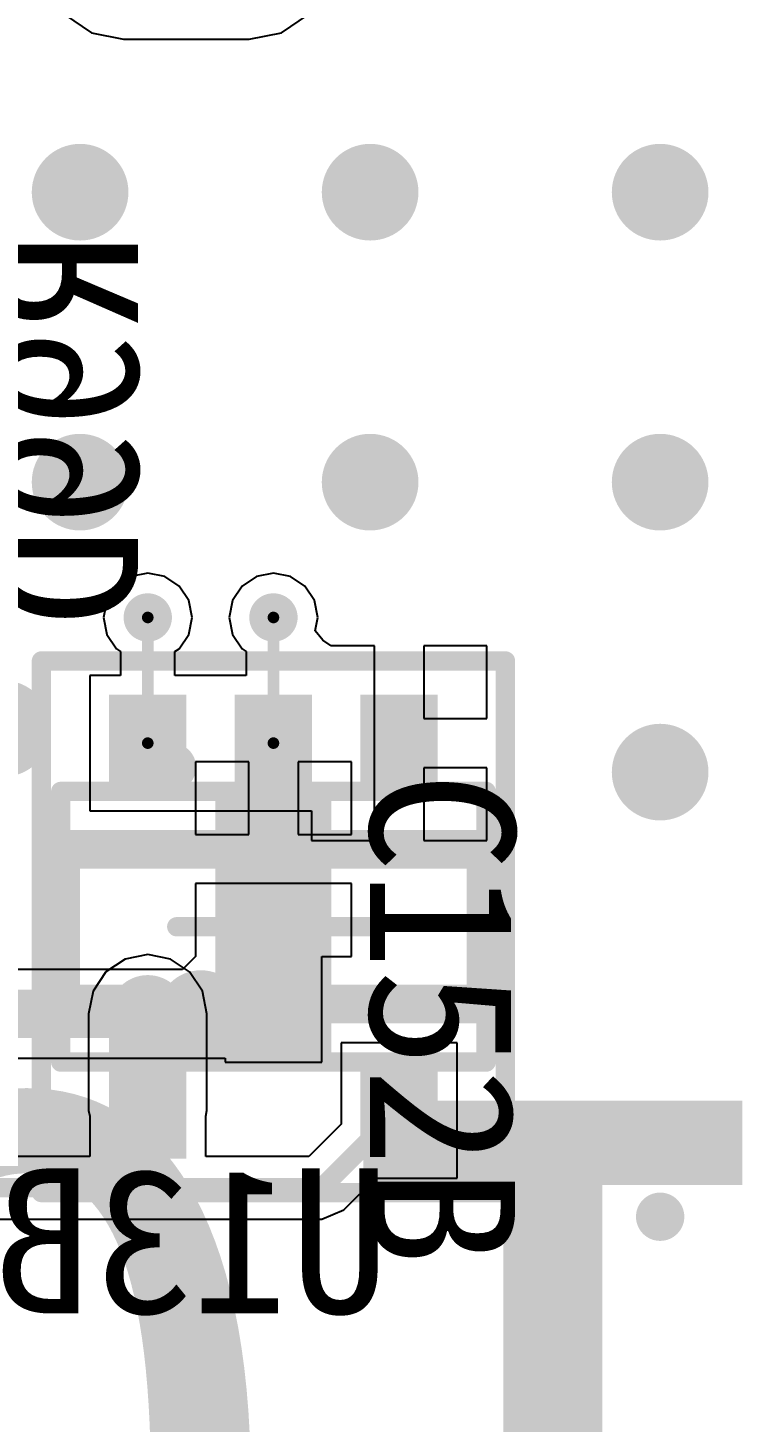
# Model space of a CAD drawing. Header units: millimetres. Extents: x 15 to 120, y 22 to 104.
# Drawn here: x 100.23 to 103.89, y 74.64 to 81.85 of the extents above; entities that cross this region are included whole.
import ezdxf

# ---------------------------------------------------------------- set-up
doc = ezdxf.new("R2010")
doc.units = ezdxf.units.MM
for name, color, linetype in [('BottomLayer', 5, 'Continuous'), ('BottomOverlay', 54, 'Continuous'), ('BottomPaste', 16, 'Continuous'), ('BottomSolder', 6, 'Continuous'), ('Mechanical13', 56, 'Continuous'), ('Mechanical15', 56, 'Continuous'), ('MultiLayer', 9, 'Continuous'), ('TopLayer', 1, 'Continuous'), ('TopOverlay', 2, 'Continuous'), ('TopPaste', 8, 'Continuous'), ('TopSolder', 216, 'Continuous')]:
    doc.layers.add(name, color=color, linetype=linetype)

msp = doc.modelspace()

# ---------------------------------------------------------------- linework, layer by layer
at = {"layer": 'BottomLayer'}
for p, q in [((100.4185952, 81.91859409999999), (100.55917404, 81.82465982)), ((101.54082816, 81.82465982), (101.681407, 81.91859409999999)), ((100.55917404, 81.82465982), (100.72500048, 81.79167538)), ((100.72500048, 81.79167538), (101.37500172, 81.79167538)), ((101.37500172, 81.79167538), (101.54082816, 81.82465982)), ((100.76221148, 79.01194256), (100.68778694, 78.96221444)), ((100.8500015, 79.02940506), (100.76221148, 79.01194256)), ((100.93779152, 79.01194256), (100.8500015, 79.02940506)), ((101.01221606, 78.96221444), (100.93779152, 79.01194256)), ((101.41221018, 79.01194256), (101.33778564, 78.96221444)), ((101.5000002, 79.02940506), (101.41221018, 79.01194256)), ((101.58779022, 79.01194256), (101.5000002, 79.02940506)), ((101.66221476, 78.96221444), (101.58779022, 79.01194256)), ((100.68778694, 78.96221444), (100.63805882, 78.8877899)), ((101.06194418, 78.8877899), (101.01221606, 78.96221444)), ((101.33778564, 78.96221444), (101.28805752, 78.8877899)), ((101.71194288, 78.8877899), (101.66221476, 78.96221444)), ((100.63805882, 78.8877899), (100.62059632, 78.79999988)), ((101.07940668, 78.79999988), (101.06194418, 78.8877899)), ((101.28805752, 78.8877899), (101.27059502, 78.79999988)), ((101.72940538, 78.79999988), (101.71194288, 78.8877899)), ((100.62059632, 78.79999988), (100.63805882, 78.71220986)), ((101.06194418, 78.71220986), (101.07940668, 78.79999988)), ((101.27059502, 78.79999988), (101.28805752, 78.71220986)), ((101.71574018, 78.73130304), (101.72940538, 78.79999988)), ((100.63805882, 78.71220986), (100.68778694, 78.63778531999999)), ((101.01221606, 78.63778531999999), (101.06194418, 78.71220986)), ((101.28805752, 78.71220986), (101.33778564, 78.63778531999999)), ((101.7550416, 78.68341387999999), (101.71574018, 78.73130304)), ((100.68778694, 78.63778531999999), (100.70929058, 78.62341654)), ((100.70929058, 78.62341654), (100.70929058, 78.50000048)), ((100.99071242, 78.62341654), (101.01221606, 78.63778531999999)), ((100.99071242, 78.50000048), (100.99071242, 78.62341654)), ((101.33778564, 78.63778531999999), (101.35928928, 78.62341654)), ((101.35928928, 78.62341654), (101.35928928, 78.50000048)), ((101.79906234, 78.65400068), (101.7550416, 78.68341387999999)), ((102.02300144, 78.65400068), (101.79906234, 78.65400068)), ((102.02300144, 78.15000117999999), (102.02300144, 78.65400068)), ((102.60400104, 78.65400068), (102.27700144, 78.65400068)), ((102.27700144, 78.65400068), (102.27700144, 78.27700118)), ((102.60400104, 78.27700118), (102.60400104, 78.65400068)), ((100.70929058, 78.50000048), (100.55000464, 78.50000048)), ((100.55000464, 78.50000048), (100.55000464, 77.80000188)), ((101.1292872, 78.50000048), (100.99071242, 78.50000048)), ((101.12928974, 78.50000048), (101.1292872, 78.50000302)), ((101.1292872, 78.50000302), (101.1292872, 78.50000048)), ((101.15000344, 78.50000302), (101.12928974, 78.50000048)), ((101.17500212, 78.50000302), (101.15000344, 78.50000302)), ((101.2000008, 78.50000302), (101.17500212, 78.50000302)), ((101.2207145, 78.50000048), (101.2000008, 78.50000302)), ((101.22071704, 78.50000302), (101.2207145, 78.50000048)), ((101.22071958, 78.50000048), (101.22071704, 78.50000302)), ((101.35928928, 78.50000048), (101.22071958, 78.50000048)), ((102.27700144, 78.27700118), (102.60400104, 78.27700118)), ((102.02300144, 77.64600168), (102.02300144, 78.15000117999999)), ((102.60400104, 78.02300118), (102.27700144, 78.02300118)), ((102.27700144, 78.02300118), (102.27700144, 77.64600168)), ((102.60400104, 77.64600168), (102.60400104, 78.02300118)), ((100.55000464, 77.80000188), (101.12928466, 77.80000188)), ((101.12928466, 77.80000188), (101.1292872, 77.79999934)), ((101.1292872, 77.79999934), (101.12928974, 77.80000188)), ((101.12928974, 77.80000188), (101.15000344, 77.79999934)), ((101.15000344, 77.79999934), (101.17500212, 77.79999934)), ((101.17500212, 77.79999934), (101.2000008, 77.79999934)), ((101.2000008, 77.79999934), (101.2207145, 77.80000188)), ((101.2207145, 77.80000188), (101.22071704, 77.79999934)), ((101.22071704, 77.79999934), (101.22071704, 77.80000188)), ((101.22071704, 77.80000188), (101.69600184, 77.80000188)), ((101.69600184, 77.80000188), (101.69600184, 77.64600168)), ((101.69600184, 77.64600168), (102.02300144, 77.64600168)), ((102.27700144, 77.64600168), (102.60400104, 77.64600168)), ((100.73295068, 77.03259168), (100.63371542, 76.96628752)), ((100.85000404, 77.05587586), (100.73295068, 77.03259168)), ((100.9670574, 77.03259168), (100.85000404, 77.05587586)), ((101.06629266, 76.96628752), (100.9670574, 77.03259168)), ((100.63371542, 76.96628752), (100.56741126, 76.86705226)), ((101.13259682, 76.86705226), (101.06629266, 76.96628752)), ((100.56741126, 76.86705226), (100.54412708, 76.7499989)), ((101.155881, 76.7499989), (101.13259682, 76.86705226)), ((100.54412708, 76.7499989), (100.54412708, 76.24999989999999)), ((101.155881, 76.24999989999999), (101.155881, 76.7499989)), ((102.45000084, 76.5999992), (101.85000204, 76.5999992)), ((101.85000204, 76.5999992), (101.85000204, 76.17961142)), ((102.45000084, 75.9000006), (102.45000084, 76.5999992)), ((100.54412708, 76.24999989999999), (100.55000464, 76.22045208)), ((101.15000344, 76.22045208), (101.155881, 76.24999989999999)), ((100.55000464, 76.22045208), (100.55000464, 76.0123575)), ((101.15000344, 76.0123575), (101.15000344, 76.22045208)), ((101.85000204, 76.17961142), (101.68274812, 76.0123575)), ((100.55000464, 76.0123575), (99.70400176, 76.0123575)), ((101.68274812, 76.0123575), (101.15000344, 76.0123575)), ((101.86480516, 75.7351927), (102.02961306, 75.9000006)), ((102.02961306, 75.9000006), (102.45000084, 75.9000006)), ((101.7499997, 75.68763881999999), (101.86480516, 75.7351927)), ((99.54999902, 75.68763881999999), (101.7499997, 75.68763881999999))]:
    msp.add_line(p, q, dxfattribs=at)
for points, const_width in [([(100.3749707, 80.99997515999999, 1), (100.62496766, 80.99997515999999, 1)], 0.2499995), ([(101.87497024, 80.99997515999999, 1), (102.1249672, 80.99997515999999, 1)], 0.2499995), ([(103.37496978, 80.99997515999999, 1), (103.62496674, 80.99997515999999, 1)], 0.2499995), ([(100.3749707, 79.49997562, 1), (100.62496766, 79.49997562, 1)], 0.2499995), ([(101.87497024, 79.49997562, 1), (102.1249672, 79.49997562, 1)], 0.2499995), ([(103.37496978, 79.49997562, 1), (103.62496674, 79.49997562, 1)], 0.2499995), ([(100.78750226, 78.79999988, 1), (100.91250074, 78.79999988, 1)], 0.12499848), ([(101.43750096, 78.79999988, 1), (101.56249944, 78.79999988, 1)], 0.12499848), ([(100.8350028, 78.79999988, 1), (100.8650002, 78.79999988, 1)], 0.02999994), ([(101.4850015, 78.79999988, 1), (101.5149989, 78.79999988, 1)], 0.02999994), ([(102.16250078, 78.27500219999999, 1), (102.28749926, 78.27500219999999, 1)], 0.12499848), ([(103.37496978, 77.99997608, 1), (103.62496674, 77.99997608, 1)], 0.2499995), ([(100.8350028, 78.15000372, 1), (100.8650002, 78.15000372, 1)], 0.02999994), ([(100.8350028, 78.15000372, 1), (100.8650002, 78.15000372, 1)], 0.02999994), ([(100.83500534, 78.15000117999999, 1), (100.86500274, 78.15000117999999, 1)], 0.02999994), ([(101.4850015, 78.15000117999999, 1), (101.5149989, 78.15000117999999, 1)], 0.02999994), ([(102.16250078, 78.0250027, 1), (102.28749926, 78.0250027, 1)], 0.12499848), ([(100.75000424, 76.7499989, 1), (100.95000384, 76.7499989, 1)], 0.1999996), ([(100.78750226, 76.75000143999999, 1), (100.91250074, 76.75000143999999, 1)], 0.12499848), ([(100.81250094, 76.75000143999999, 1), (100.88750206, 76.75000143999999, 1)], 0.07499858), ([(100.81250348, 76.7499989, 1), (100.8875046, 76.7499989, 1)], 0.07499858), ([(100.75000424, 76.24999989999999, 1), (100.95000384, 76.24999989999999, 1)], 0.1999996), ([(102.12500276, 76.24999989999999, 1), (102.17500012, 76.24999989999999, 1)], 0.0499999), ([(101.72500102, 75.84999816, 1), (101.77499838, 75.84999816, 1)], 0.0499999), ([(101.72500102, 75.84999816, 1), (101.77499838, 75.84999816, 1)], 0.0499999), ([(103.43750204, 75.700001, 1), (103.56250052, 75.700001, 1)], 0.12499848)]:
    msp.add_lwpolyline(points, format="xyb", close=True, dxfattribs=dict(at, const_width=const_width))
for points, const_width in [([(100.8500015, 78.15000372), (100.8500015, 78.79999988)], 0.05999988), ([(101.5000002, 78.15000117999999), (101.5000002, 78.79999988)], 0.05999988), ([(100.8500015, 78.15000372), (100.85000404, 78.15000117999999)], 0.05999988), ([(100.85000404, 76.24999989999999), (100.85000404, 76.7499989)], 0.3999992), ([(100.8500015, 76.75000143999999), (100.85000404, 76.7499989)], 0.1499997), ([(101.7499997, 75.84999816), (102.15000144, 76.24999989999999)], 0.0999998), ([(99.29999952, 75.84999816), (101.7499997, 75.84999816)], 0.0999998)]:
    msp.add_lwpolyline(points, dxfattribs=dict(at, const_width=const_width))
for points in [[(101.05000364, 78.40000067999999), (100.65000444, 78.40000067999999), (101.05000364, 77.90000168), (100.65000444, 77.90000168)], [(101.6999998, 78.40000067999999), (101.3000006, 78.40000067999999), (101.6999998, 77.90000168), (101.3000006, 77.90000168)], [(102.35000104, 78.40000067999999), (101.95000184, 78.40000067999999), (102.35000104, 77.90000168), (101.95000184, 77.90000168)], [(101.05000364, 76.4999994), (100.65000444, 76.4999994), (101.05000364, 76.00000039999999), (100.65000444, 76.00000039999999)], [(102.35000104, 76.4999994), (101.95000184, 76.4999994), (102.35000104, 76.00000039999999), (101.95000184, 76.00000039999999)]]:
    msp.add_solid(points, dxfattribs=at)
at = {"layer": 'BottomOverlay'}
for points, const_width in [([(100.22499894, 78.22499975999999, 1), (99.9749969, 78.22499975999999, 1)], 0.2499995), ([(100.1624997, 78.22499975999999, 1), (100.28749818, 78.22499975999999, 1)], 0.12499848), ([(100.35001774, 77.59999719999999, 1), (100.45001754, 77.59999719999999, 1)], 0.0999998), ([(100.35001774, 77.59999719999999, 1), (100.45001754, 77.59999719999999, 1)], 0.0999998), ([(102.55001334, 77.59999719999999, 1), (102.65001314, 77.59999719999999, 1)], 0.0999998), ([(102.55001334, 77.59999719999999, 1), (102.65001314, 77.59999719999999, 1)], 0.0999998), ([(100.35001774, 76.7999988, 1), (100.45001754, 76.7999988, 1)], 0.0999998), ([(100.35001774, 76.7999988, 1), (100.45001754, 76.7999988, 1)], 0.0999998), ([(102.55001334, 76.7999988, 1), (102.65001314, 76.7999988, 1)], 0.0999998), ([(102.55001334, 76.7999988, 1), (102.65001314, 76.7999988, 1)], 0.0999998)]:
    msp.add_lwpolyline(points, format="xyb", close=True, dxfattribs=dict(at, const_width=const_width))
at = {"layer": 'BottomOverlay', "const_width": 0.1999996}
for points in [[(100.40001764, 76.7999988), (100.40001764, 77.59999719999999)], [(100.40001764, 77.59999719999999), (102.60001324, 77.59999719999999)], [(102.60001324, 76.7999988), (102.60001324, 77.59999719999999)], [(100.40001764, 76.7999988), (102.60001324, 76.7999988)]]:
    msp.add_lwpolyline(points, dxfattribs=at)
at = {"layer": 'BottomPaste'}
for points in [[(101.05000364, 78.40000067999999), (100.65000444, 78.40000067999999), (101.05000364, 77.90000168), (100.65000444, 77.90000168)], [(101.05000364, 78.40000067999999), (100.65000444, 78.40000067999999), (101.05000364, 77.90000168), (100.65000444, 77.90000168)], [(101.6999998, 78.40000067999999), (101.3000006, 78.40000067999999), (101.6999998, 77.90000168), (101.3000006, 77.90000168)], [(101.6999998, 78.40000067999999), (101.3000006, 78.40000067999999), (101.6999998, 77.90000168), (101.3000006, 77.90000168)], [(102.35000104, 78.40000067999999), (101.95000184, 78.40000067999999), (102.35000104, 77.90000168), (101.95000184, 77.90000168)], [(102.35000104, 78.40000067999999), (101.95000184, 78.40000067999999), (102.35000104, 77.90000168), (101.95000184, 77.90000168)], [(101.05000364, 76.4999994), (100.65000444, 76.4999994), (101.05000364, 76.00000039999999), (100.65000444, 76.00000039999999)], [(101.05000364, 76.4999994), (100.65000444, 76.4999994), (101.05000364, 76.00000039999999), (100.65000444, 76.00000039999999)], [(102.35000104, 76.4999994), (101.95000184, 76.4999994), (102.35000104, 76.00000039999999), (101.95000184, 76.00000039999999)], [(102.35000104, 76.4999994), (101.95000184, 76.4999994), (102.35000104, 76.00000039999999), (101.95000184, 76.00000039999999)]]:
    msp.add_solid(points, dxfattribs=at)
at = {"layer": 'BottomSolder'}
for points in [[(101.05000364, 78.40000067999999), (100.65000444, 78.40000067999999), (101.05000364, 77.90000168), (100.65000444, 77.90000168)], [(101.05000364, 78.40000067999999), (100.65000444, 78.40000067999999), (101.05000364, 77.90000168), (100.65000444, 77.90000168)], [(101.6999998, 78.40000067999999), (101.3000006, 78.40000067999999), (101.6999998, 77.90000168), (101.3000006, 77.90000168)], [(101.6999998, 78.40000067999999), (101.3000006, 78.40000067999999), (101.6999998, 77.90000168), (101.3000006, 77.90000168)], [(102.35000104, 78.40000067999999), (101.95000184, 78.40000067999999), (102.35000104, 77.90000168), (101.95000184, 77.90000168)], [(102.35000104, 78.40000067999999), (101.95000184, 78.40000067999999), (102.35000104, 77.90000168), (101.95000184, 77.90000168)], [(101.05000364, 76.4999994), (100.65000444, 76.4999994), (101.05000364, 76.00000039999999), (100.65000444, 76.00000039999999)], [(101.05000364, 76.4999994), (100.65000444, 76.4999994), (101.05000364, 76.00000039999999), (100.65000444, 76.00000039999999)], [(102.35000104, 76.4999994), (101.95000184, 76.4999994), (102.35000104, 76.00000039999999), (101.95000184, 76.00000039999999)], [(102.35000104, 76.4999994), (101.95000184, 76.4999994), (102.35000104, 76.00000039999999), (101.95000184, 76.00000039999999)]]:
    msp.add_solid(points, dxfattribs=at)
at = {"layer": 'Mechanical13', "const_width": 0.0999998}
for points in [[(100.40001764, 77.90002199999999), (102.60001324, 77.90002199999999)], [(100.40001764, 76.499974), (100.40001764, 77.90002199999999)], [(102.60001324, 76.499974), (102.60001324, 77.90002199999999)], [(101.33499672, 77.51500118), (101.6649986, 77.51500118)], [(101.33499672, 76.88500244), (101.33499672, 77.51500118)], [(101.6649986, 76.88500244), (101.6649986, 77.51500118)], [(101.33499672, 76.88500244), (101.6649986, 76.88500244)], [(100.40001764, 76.499974), (102.60001324, 76.499974)]]:
    msp.add_lwpolyline(points, dxfattribs=at)
at = {"layer": 'Mechanical13', "const_width": 0.0499999}
for points in [[(100.37501896, 77.90002199999999, 1), (100.42501632, 77.90002199999999, 1)], [(100.37501896, 77.90002199999999, 1), (100.42501632, 77.90002199999999, 1)], [(102.57501456, 77.90002199999999, 1), (102.62501192, 77.90002199999999, 1)], [(102.57501456, 77.90002199999999, 1), (102.62501192, 77.90002199999999, 1)], [(101.30999804, 77.51500118, 1), (101.3599954, 77.51500118, 1)], [(101.30999804, 77.51500118, 1), (101.3599954, 77.51500118, 1)], [(101.63999992, 77.51500118, 1), (101.68999728, 77.51500118, 1)], [(101.63999992, 77.51500118, 1), (101.68999728, 77.51500118, 1)], [(101.30999804, 76.88500244, 1), (101.3599954, 76.88500244, 1)], [(101.30999804, 76.88500244, 1), (101.3599954, 76.88500244, 1)], [(101.63999992, 76.88500244, 1), (101.68999728, 76.88500244, 1)], [(101.63999992, 76.88500244, 1), (101.68999728, 76.88500244, 1)], [(100.37501896, 76.499974, 1), (100.42501632, 76.499974, 1)], [(100.37501896, 76.499974, 1), (100.42501632, 76.499974, 1)], [(102.57501456, 76.499974, 1), (102.62501192, 76.499974, 1)], [(102.57501456, 76.499974, 1), (102.62501192, 76.499974, 1)]]:
    msp.add_lwpolyline(points, format="xyb", close=True, dxfattribs=at)
at = {"layer": 'Mechanical15', "const_width": 0.0999998}
for points in [[(100.29999244, 78.5750016), (102.69998764, 78.5750016)], [(100.29999244, 75.8249944), (100.29999244, 78.5750016)], [(102.69998764, 75.8249944), (102.69998764, 78.5750016)], [(101.24999816, 77.90000168), (101.74999716, 77.90000168)], [(101.24999816, 76.50000193999999), (101.24999816, 77.90000168)], [(101.74999716, 76.50000193999999), (101.74999716, 77.90000168)], [(101.49999004, 76.69997359999999), (101.49999004, 77.7000224)], [(101.49999766, 77.03500213999999), (101.49999766, 77.36500147999999)], [(101.00001644, 77.199998), (102.00001444, 77.199998)], [(101.33499672, 77.20000053999999), (101.6649986, 77.20000053999999)], [(101.24999816, 76.50000193999999), (101.74999716, 76.50000193999999)], [(100.29999244, 75.8249944), (102.69998764, 75.8249944)]]:
    msp.add_lwpolyline(points, dxfattribs=at)
at = {"layer": 'Mechanical15', "const_width": 0.0499999}
for points in [[(100.27499376, 78.5750016, 1), (100.32499112, 78.5750016, 1)], [(100.27499376, 78.5750016, 1), (100.32499112, 78.5750016, 1)], [(102.67498896, 78.5750016, 1), (102.72498632, 78.5750016, 1)], [(102.67498896, 78.5750016, 1), (102.72498632, 78.5750016, 1)], [(101.22499948, 77.90000168, 1), (101.27499684, 77.90000168, 1)], [(101.22499948, 77.90000168, 1), (101.27499684, 77.90000168, 1)], [(101.72499848, 77.90000168, 1), (101.77499584, 77.90000168, 1)], [(101.72499848, 77.90000168, 1), (101.77499584, 77.90000168, 1)], [(101.47499136, 77.7000224, 1), (101.52498872, 77.7000224, 1)], [(101.47499898, 77.36500147999999, 1), (101.52499634, 77.36500147999999, 1)], [(100.97501776, 77.199998, 1), (101.02501512, 77.199998, 1)], [(101.30999804, 77.20000053999999, 1), (101.3599954, 77.20000053999999, 1)], [(101.63999992, 77.20000053999999, 1), (101.68999728, 77.20000053999999, 1)], [(101.97501576, 77.199998, 1), (102.02501312, 77.199998, 1)], [(101.47499898, 77.03500213999999, 1), (101.52499634, 77.03500213999999, 1)], [(101.47499136, 76.69997359999999, 1), (101.52498872, 76.69997359999999, 1)], [(101.22499948, 76.50000193999999, 1), (101.27499684, 76.50000193999999, 1)], [(101.22499948, 76.50000193999999, 1), (101.27499684, 76.50000193999999, 1)], [(101.72499848, 76.50000193999999, 1), (101.77499584, 76.50000193999999, 1)], [(101.72499848, 76.50000193999999, 1), (101.77499584, 76.50000193999999, 1)], [(100.27499376, 75.8249944, 1), (100.32499112, 75.8249944, 1)], [(100.27499376, 75.8249944, 1), (100.32499112, 75.8249944, 1)], [(102.67498896, 75.8249944, 1), (102.72498632, 75.8249944, 1)], [(102.67498896, 75.8249944, 1), (102.72498632, 75.8249944, 1)]]:
    msp.add_lwpolyline(points, format="xyb", close=True, dxfattribs=at)
at = {"layer": 'MultiLayer'}
for points, const_width in [([(100.3749707, 80.99997515999999, 1), (100.62496766, 80.99997515999999, 1)], 0.2499995), ([(101.87497024, 80.99997515999999, 1), (102.1249672, 80.99997515999999, 1)], 0.2499995), ([(103.37496978, 80.99997515999999, 1), (103.62496674, 80.99997515999999, 1)], 0.2499995), ([(100.3749707, 79.49997562, 1), (100.62496766, 79.49997562, 1)], 0.2499995), ([(101.87497024, 79.49997562, 1), (102.1249672, 79.49997562, 1)], 0.2499995), ([(103.37496978, 79.49997562, 1), (103.62496674, 79.49997562, 1)], 0.2499995), ([(100.78750226, 78.79999988, 1), (100.91250074, 78.79999988, 1)], 0.12499848), ([(101.43750096, 78.79999988, 1), (101.56249944, 78.79999988, 1)], 0.12499848), ([(102.16250078, 78.27500219999999, 1), (102.28749926, 78.27500219999999, 1)], 0.12499848), ([(103.37496978, 77.99997608, 1), (103.62496674, 77.99997608, 1)], 0.2499995), ([(100.91250074, 78.02500015999999, 1), (101.03749922, 78.02500015999999, 1)], 0.12499848), ([(102.16250078, 78.0250027, 1), (102.28749926, 78.0250027, 1)], 0.12499848), ([(101.43750096, 77.67500086, 1), (101.56249944, 77.67500086, 1)], 0.12499848), ([(101.43750096, 77.42500136, 1), (101.56249944, 77.42500136, 1)], 0.12499848), ([(101.01250308, 76.75000143999999, 1), (101.23750136, 76.75000143999999, 1)], 0.22499828), ([(100.78750226, 76.75000143999999, 1), (100.91250074, 76.75000143999999, 1)], 0.12499848), ([(100.78750226, 76.75000143999999, 1), (100.91250074, 76.75000143999999, 1)], 0.12499848), ([(103.43750204, 75.700001, 1), (103.56250052, 75.700001, 1)], 0.12499848)]:
    msp.add_lwpolyline(points, format="xyb", close=True, dxfattribs=dict(at, const_width=const_width))
at = {"layer": 'TopLayer'}
for p, q in [((100.4185952, 81.91859409999999), (100.55917404, 81.82465982)), ((101.54082816, 81.82465982), (101.681407, 81.91859409999999)), ((100.55917404, 81.82465982), (100.72500048, 81.79167538)), ((100.72500048, 81.79167538), (101.37500172, 81.79167538)), ((101.37500172, 81.79167538), (101.54082816, 81.82465982)), ((101.37299766, 78.05400188), (101.09599796, 78.05400188)), ((101.09599796, 78.05400188), (101.09599796, 77.67700237999999)), ((101.37299766, 77.67700237999999), (101.37299766, 78.05400188)), ((101.90399736, 78.05400188), (101.62699766, 78.05400188)), ((101.62699766, 78.05400188), (101.62699766, 77.67700237999999)), ((101.90399736, 77.67700237999999), (101.90399736, 78.05400188)), ((101.09599796, 77.67700237999999), (101.37299766, 77.67700237999999)), ((101.62699766, 77.67700237999999), (101.90399736, 77.67700237999999)), ((101.90399736, 77.42300238), (101.09599796, 77.42300238)), ((101.09599796, 77.42300238), (101.09599796, 77.04600542)), ((101.90399736, 77.04600287999999), (101.90399736, 77.42300238)), ((101.09599796, 77.04600796), (101.02939662, 76.97940661999999)), ((101.09599796, 77.04600542), (101.09599796, 77.04600796)), ((101.09599796, 77.04600542), (101.09599796, 77.04600542)), ((101.74999716, 76.50000193999999), (101.74999716, 77.04600287999999)), ((101.74999716, 77.04600287999999), (101.90399736, 77.04600287999999)), ((101.02939662, 76.97940661999999), (99.29999952, 76.97940661999999)), ((99.29999952, 76.52059625999999), (101.24999816, 76.52059625999999)), ((101.24999816, 76.52059625999999), (101.24999816, 76.50000193999999)), ((101.24999816, 76.50000193999999), (101.74999716, 76.50000193999999))]:
    msp.add_line(p, q, dxfattribs=at)
for points, const_width in [([(100.3749707, 80.99997515999999, 1), (100.62496766, 80.99997515999999, 1)], 0.2499995), ([(101.87497024, 80.99997515999999, 1), (102.1249672, 80.99997515999999, 1)], 0.2499995), ([(103.37496978, 80.99997515999999, 1), (103.62496674, 80.99997515999999, 1)], 0.2499995), ([(100.3749707, 79.49997562, 1), (100.62496766, 79.49997562, 1)], 0.2499995), ([(101.87497024, 79.49997562, 1), (102.1249672, 79.49997562, 1)], 0.2499995), ([(103.37496978, 79.49997562, 1), (103.62496674, 79.49997562, 1)], 0.2499995), ([(103.37496978, 77.99997608, 1), (103.62496674, 77.99997608, 1)], 0.2499995), ([(101.43750096, 77.67500086, 1), (101.56249944, 77.67500086, 1)], 0.12499848), ([(101.43750096, 77.42500136, 1), (101.56249944, 77.42500136, 1)], 0.12499848), ([(101.44999776, 76.85000124, 1), (101.54999756, 76.85000124, 1)], 0.0999998), ([(100.78750226, 76.75000143999999, 1), (100.91250074, 76.75000143999999, 1)], 0.12499848), ([(100.78750226, 76.75000143999999, 1), (100.91250074, 76.75000143999999, 1)], 0.12499848), ([(100.78750226, 76.75000143999999, 1), (100.91250074, 76.75000143999999, 1)], 0.12499848), ([(101.33749862, 76.75000143999999, 1), (101.4624971, 76.75000143999999, 1)], 0.12499848), ([(101.34999796, 76.75000143999999, 1), (101.44999776, 76.75000143999999, 1)], 0.0999998)]:
    msp.add_lwpolyline(points, format="xyb", close=True, dxfattribs=dict(at, const_width=const_width))
for points, const_width in [([(101.39999786, 76.75000143999999), (101.49999766, 76.85000124)], 0.1999996), ([(99.29999952, 76.75000143999999), (100.8500015, 76.75000143999999)], 0.2499995), ([(100.8500015, 76.75000143999999), (101.39999786, 76.75000143999999)], 0.2499995)]:
    msp.add_lwpolyline(points, dxfattribs=dict(at, const_width=const_width))
for points in [[(101.64999736, 77.80000188), (101.34999796, 77.80000188), (101.64999736, 77.30000288), (101.34999796, 77.30000288)], [(101.64999736, 77.10000074), (101.34999796, 77.10000074), (101.64999736, 76.60000174), (101.34999796, 76.60000174)]]:
    msp.add_solid(points, dxfattribs=at)
at = {"layer": 'TopPaste'}
for points in [[(101.64999736, 77.80000188), (101.34999796, 77.80000188), (101.64999736, 77.30000288), (101.34999796, 77.30000288)], [(101.64999736, 77.80000188), (101.34999796, 77.80000188), (101.64999736, 77.30000288), (101.34999796, 77.30000288)], [(101.64999736, 77.10000074), (101.34999796, 77.10000074), (101.64999736, 76.60000174), (101.34999796, 76.60000174)], [(101.64999736, 77.10000074), (101.34999796, 77.10000074), (101.64999736, 76.60000174), (101.34999796, 76.60000174)]]:
    msp.add_solid(points, dxfattribs=at)
at = {"layer": 'TopSolder'}
for points in [[(101.69999726, 77.85000178), (101.29999806, 77.85000178), (101.69999726, 77.25000297999999), (101.29999806, 77.25000297999999)], [(101.69999726, 77.85000178), (101.29999806, 77.85000178), (101.69999726, 77.25000297999999), (101.29999806, 77.25000297999999)], [(101.69999726, 77.15000064), (101.29999806, 77.15000064), (101.69999726, 76.55000184), (101.29999806, 76.55000184)], [(101.69999726, 77.15000064), (101.29999806, 77.15000064), (101.69999726, 76.55000184), (101.29999806, 76.55000184)]]:
    msp.add_solid(points, dxfattribs=at)

# ---------------------------------------------------------------- texts
at = {"layer": 'BottomOverlay', "text_generation_flag": 2}
for s, rotation, p in [('R99D', 90, (100.8000016, 80.80000095999999)), ('U13B', 360, (102.10000154, 75.200002))]:
    msp.add_text(s, height=0.75000104, rotation=rotation, dxfattribs=at).set_placement(p)
at = {"layer": 'TopOverlay'}
msp.add_text('C152B', height=0.75000104, rotation=270, dxfattribs=at).set_placement((102.00000174, 78.00000148))
msp.add_text('ODROID-XU', height=3.99999962, dxfattribs=at).set_placement((90.70000148, 72.30000018))

doc.saveas('drawing.dxf')
